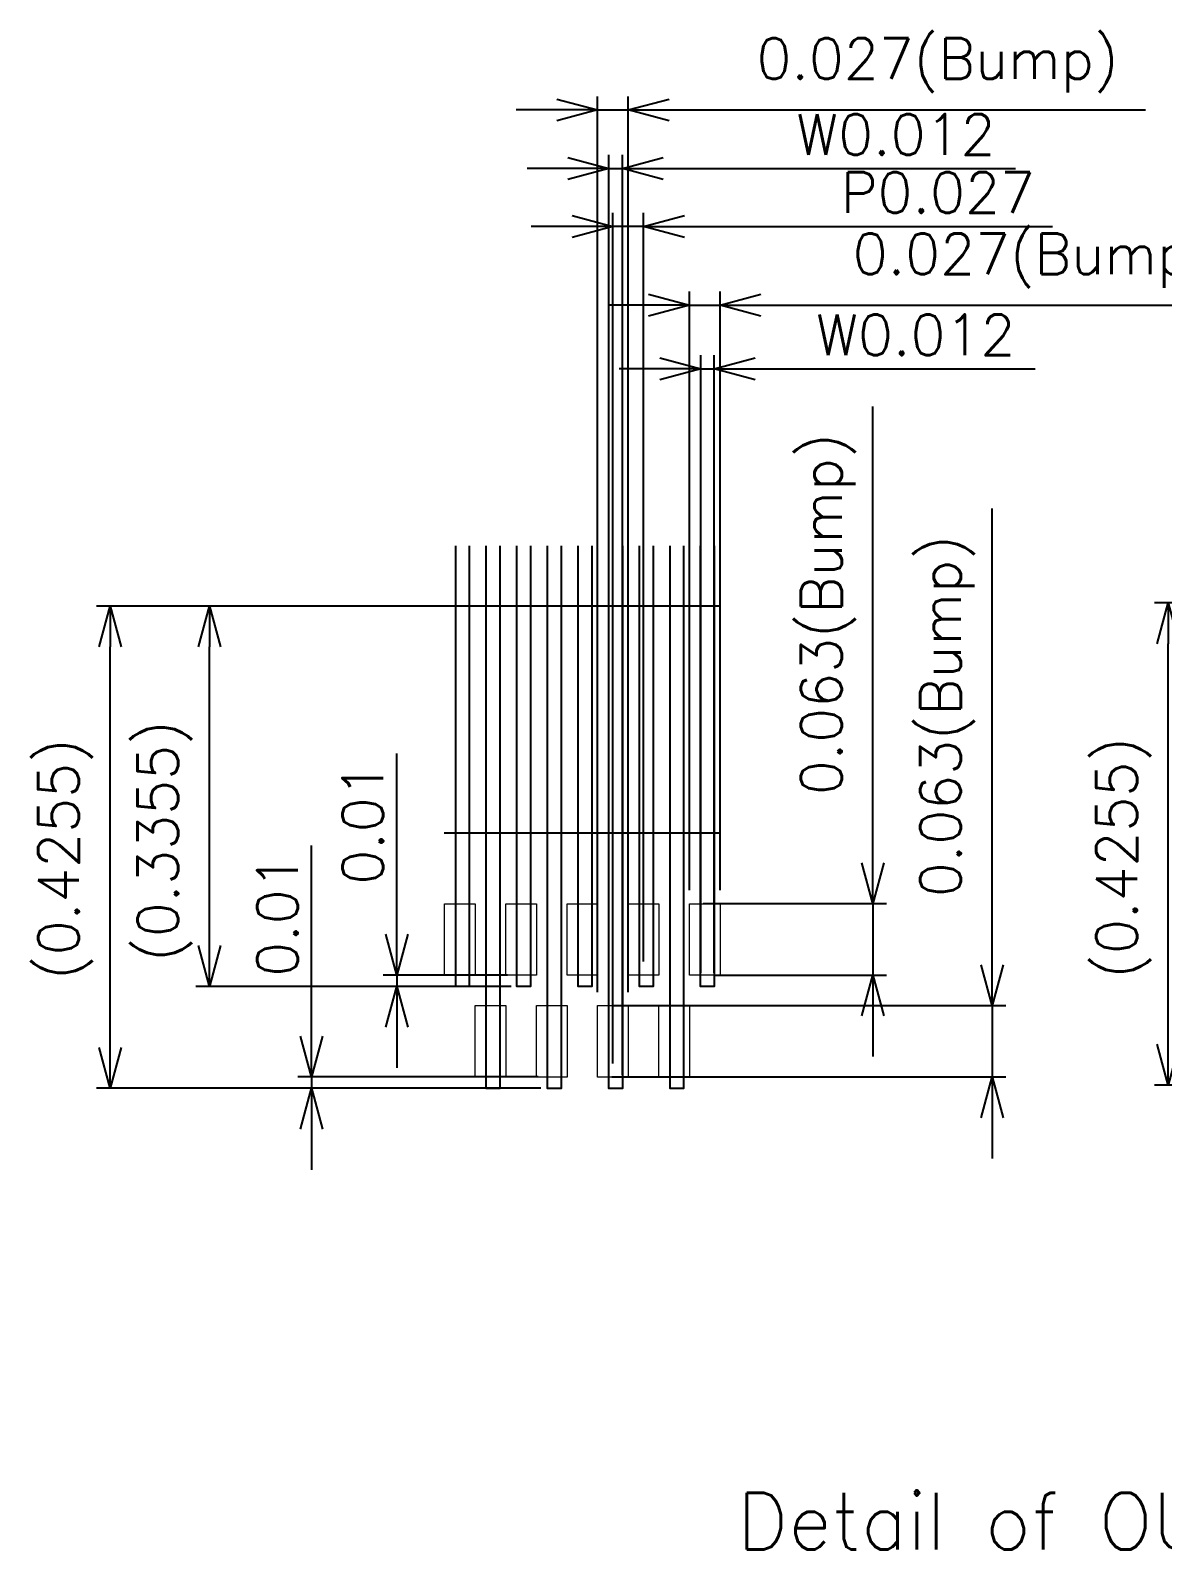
# Model space of a CAD drawing. Extents: x 10 to 206, y -65 to 73.
# Drawn here: x 120.61 to 130.59, y -30.12 to -16.72 of the extents above; entities that cross this region are included whole.
import ezdxf
from ezdxf.enums import TextEntityAlignment as Align

# ---------------------------------------------------------------- set-up
doc = ezdxf.new("R2010")
doc.units = 0
doc.header["$LTSCALE"] = 0.5
doc.layers.get('0').update_dxf_attribs({"lineweight": 13})
for name, color, linetype in [('01 Copper', 3, 'Continuous'), ('03 Solder resist', 6, 'Continuous'), ('04 Chip', 20, 'Continuous'), ('08 Dimension&pin assignment', 7, 'Continuous')]:
    doc.layers.add(name, color=color, linetype=linetype)
doc.layers.add('05 Bump', color=130, linetype='Continuous', lineweight=0)
doc.styles.add('MBC_Arial_Font', font='arial.ttf')
doc.styles.get("Standard").update_dxf_attribs({"font": 'romans.shx', "width": 0.75, "bigfont": 'AllInOneBig.shx'})
doc.styles.add('TEXT', font='romans.shx', dxfattribs={"bigfont": 'AllInOneBig.shx'})
doc.dimstyles.new('10WX5', dxfattribs={"dimscale": 0.2, "dimtxt": 1.8, "dimasz": 1.8, "dimexe": 0.6, "dimexo": 0.6, "dimgap": 0.6, "dimtad": 1, "dimdec": 3, "dimlfac": 0.1, "dimzin": 0, "dimdsep": 46, "dimtxsty": 'TEXT', "dimblk": 'OPEN30', "dimcen": 0, "dimclrd": 256, "dimclre": 256, "dimclrt": 256, "dimadec": 0, "dimazin": 0, "dimtfac": 1, "dimtdec": 3, "dimtmove": 0, "dimatfit": 3, "dimldrblk": 'OPEN30', "dimfxl": 0, "dimtolj": 1, "dimtzin": 0, "dimarcsym": 0})

# ---------------------------------------------------------------- blocks, each defined once
blk = doc.blocks.new('_OPEN30')
at = {"color": 0, "linetype": 'ByBlock'}
for p, q in [((-1, 0.268), (0, 0)), ((0, 0), (-1, -0.268)), ((0, 0), (-1, 0))]:
    blk.add_line(p, q, dxfattribs=at)
blk = doc.blocks.new('*D701')
at = {"layer": '08 Dimension&pin assignment', "lineweight": -2, "transparency": 16777216}
for p, q in [((125.745, -25.833), (125.745, -18.327)), ((126.015, -24.933), (126.015, -18.327)), ((125.385, -18.447), (125.025, -18.447)), ((126.015, -18.447), (125.745, -18.447)), ((126.375, -18.447), (129.623, -18.447))]:
    blk.add_line(p, q, dxfattribs=at)
at = {"layer": 'Defpoints', "color": 0, "transparency": 16777216}
for p in [(125.745, -18.447), (126.015, -25.053), (125.745, -25.953)]:
    blk.add_point(p, dxfattribs=at)
at = {"layer": '08 Dimension&pin assignment', "linetype": 'ByBlock', "lineweight": -2, "transparency": 16777216, "xscale": 0.36, "yscale": 0.36, "zscale": 0.36}
blk.add_blockref('_OPEN30', (125.745, -18.447), dxfattribs=at)
at = {"layer": '08 Dimension&pin assignment', "linetype": 'ByBlock', "lineweight": -2, "transparency": 16777216, "xscale": 0.36, "yscale": 0.36, "zscale": 0.36, "rotation": 180}
blk.add_blockref('_OPEN30', (126.015, -18.447), dxfattribs=at)
at = {"layer": '08 Dimension&pin assignment', "transparency": 16777216, "insert": (128.612, -18.147), "char_height": 0.36, "attachment_point": 5, "style": 'TEXT'}
blk.add_mtext('\\A1;P0.027', dxfattribs=at)
blk = doc.blocks.new('*U561')
at = {"color": 0}
blk.add_lwpolyline([(-0.0135, -0.0315), (0.0135, -0.0315), (0.0135, 0.0315), (-0.0135, 0.0315)], close=True, dxfattribs=at)
at = {"color": 0, "style": 'MBC_Arial_Font', "flags": 1}
for tag, p in [('COMMENT1', (0, 0.0023)), ('COMMENT2', (0, 0.0015)), ('COMMENT3', (0, 0.0007)), ('COMMENT4', (0, -0.0001)), ('PAD_NO', (0, 0.0031)), ('COMMENT5', (0, -0.0009)), ('COMMENT6', (0, -0.0018)), ('COMMENT7', (0, -0.0026)), ('COMMENT8', (0, -0.0034)), ('COMMENT9', (0, -0.0042))]:
    blk.add_attdef(tag, text='', height=0.000625, dxfattribs=at).set_placement(p, align=Align.MIDDLE_CENTER)
blk = doc.blocks.new('*U562')
at = {"color": 0}
blk.add_lwpolyline([(-0.0135, -0.0315), (0.0135, -0.0315), (0.0135, 0.0315), (-0.0135, 0.0315)], close=True, dxfattribs=at)
at = {"color": 0, "style": 'MBC_Arial_Font', "flags": 1}
for tag, p in [('COMMENT1', (0, 0.0023)), ('COMMENT2', (0, 0.0015)), ('COMMENT3', (0, 0.0007)), ('COMMENT4', (0, -0.0001)), ('PAD_NO', (0, 0.0031)), ('COMMENT5', (0, -0.0009)), ('COMMENT6', (0, -0.0018)), ('COMMENT7', (0, -0.0026)), ('COMMENT8', (0, -0.0034)), ('COMMENT9', (0, -0.0042))]:
    blk.add_attdef(tag, text='', height=0.000625, dxfattribs=at).set_placement(p, align=Align.MIDDLE_CENTER)
blk = doc.blocks.new('*U563')
at = {"color": 0}
blk.add_lwpolyline([(-0.0135, -0.0315), (0.0135, -0.0315), (0.0135, 0.0315), (-0.0135, 0.0315)], close=True, dxfattribs=at)
at = {"color": 0, "style": 'MBC_Arial_Font', "flags": 1}
for tag, p in [('COMMENT1', (0, 0.0023)), ('COMMENT2', (0, 0.0015)), ('COMMENT3', (0, 0.0007)), ('COMMENT4', (0, -0.0001)), ('PAD_NO', (0, 0.0031)), ('COMMENT5', (0, -0.0009)), ('COMMENT6', (0, -0.0018)), ('COMMENT7', (0, -0.0026)), ('COMMENT8', (0, -0.0034)), ('COMMENT9', (0, -0.0042))]:
    blk.add_attdef(tag, text='', height=0.000625, dxfattribs=at).set_placement(p, align=Align.MIDDLE_CENTER)
blk = doc.blocks.new('*U564')
at = {"color": 0}
blk.add_lwpolyline([(-0.0135, -0.0315), (0.0135, -0.0315), (0.0135, 0.0315), (-0.0135, 0.0315)], close=True, dxfattribs=at)
at = {"color": 0, "style": 'MBC_Arial_Font', "flags": 1}
for tag, p in [('COMMENT1', (0, 0.0023)), ('COMMENT2', (0, 0.0015)), ('COMMENT3', (0, 0.0007)), ('COMMENT4', (0, -0.0001)), ('PAD_NO', (0, 0.0031)), ('COMMENT5', (0, -0.0009)), ('COMMENT6', (0, -0.0018)), ('COMMENT7', (0, -0.0026)), ('COMMENT8', (0, -0.0034)), ('COMMENT9', (0, -0.0042))]:
    blk.add_attdef(tag, text='', height=0.000625, dxfattribs=at).set_placement(p, align=Align.MIDDLE_CENTER)
blk = doc.blocks.new('*U565')
at = {"color": 0}
blk.add_lwpolyline([(-0.0135, -0.0315), (0.0135, -0.0315), (0.0135, 0.0315), (-0.0135, 0.0315)], close=True, dxfattribs=at)
at = {"color": 0, "style": 'MBC_Arial_Font', "flags": 1}
for tag, p in [('COMMENT1', (0, 0.0023)), ('COMMENT2', (0, 0.0015)), ('COMMENT3', (0, 0.0007)), ('COMMENT4', (0, -0.0001)), ('PAD_NO', (0, 0.0031)), ('COMMENT5', (0, -0.0009)), ('COMMENT6', (0, -0.0018)), ('COMMENT7', (0, -0.0026)), ('COMMENT8', (0, -0.0034)), ('COMMENT9', (0, -0.0042))]:
    blk.add_attdef(tag, text='', height=0.000625, dxfattribs=at).set_placement(p, align=Align.MIDDLE_CENTER)
blk = doc.blocks.new('*U566')
at = {"color": 0}
blk.add_lwpolyline([(-0.0135, -0.0315), (0.0135, -0.0315), (0.0135, 0.0315), (-0.0135, 0.0315)], close=True, dxfattribs=at)
at = {"color": 0, "style": 'MBC_Arial_Font', "flags": 1}
for tag, p in [('COMMENT1', (0, 0.0023)), ('COMMENT2', (0, 0.0015)), ('COMMENT3', (0, 0.0007)), ('COMMENT4', (0, -0.0001)), ('PAD_NO', (0, 0.0031)), ('COMMENT5', (0, -0.0009)), ('COMMENT6', (0, -0.0018)), ('COMMENT7', (0, -0.0026)), ('COMMENT8', (0, -0.0034)), ('COMMENT9', (0, -0.0042))]:
    blk.add_attdef(tag, text='', height=0.000625, dxfattribs=at).set_placement(p, align=Align.MIDDLE_CENTER)
blk = doc.blocks.new('*U567')
at = {"color": 0}
blk.add_lwpolyline([(-0.0135, -0.0315), (0.0135, -0.0315), (0.0135, 0.0315), (-0.0135, 0.0315)], close=True, dxfattribs=at)
at = {"color": 0, "style": 'MBC_Arial_Font', "flags": 1}
for tag, p in [('COMMENT1', (0, 0.0023)), ('COMMENT2', (0, 0.0015)), ('COMMENT3', (0, 0.0007)), ('COMMENT4', (0, -0.0001)), ('PAD_NO', (0, 0.0031)), ('COMMENT5', (0, -0.0009)), ('COMMENT6', (0, -0.0018)), ('COMMENT7', (0, -0.0026)), ('COMMENT8', (0, -0.0034)), ('COMMENT9', (0, -0.0042))]:
    blk.add_attdef(tag, text='', height=0.000625, dxfattribs=at).set_placement(p, align=Align.MIDDLE_CENTER)
blk = doc.blocks.new('*U568')
at = {"color": 0}
blk.add_lwpolyline([(-0.0135, -0.0315), (0.0135, -0.0315), (0.0135, 0.0315), (-0.0135, 0.0315)], close=True, dxfattribs=at)
at = {"color": 0, "style": 'MBC_Arial_Font', "flags": 1}
for tag, p in [('COMMENT1', (0, 0.0023)), ('COMMENT2', (0, 0.0015)), ('COMMENT3', (0, 0.0007)), ('COMMENT4', (0, -0.0001)), ('PAD_NO', (0, 0.0031)), ('COMMENT5', (0, -0.0009)), ('COMMENT6', (0, -0.0018)), ('COMMENT7', (0, -0.0026)), ('COMMENT8', (0, -0.0034)), ('COMMENT9', (0, -0.0042))]:
    blk.add_attdef(tag, text='', height=0.000625, dxfattribs=at).set_placement(p, align=Align.MIDDLE_CENTER)
blk = doc.blocks.new('*U569')
at = {"color": 0}
blk.add_lwpolyline([(-0.0135, -0.0315), (0.0135, -0.0315), (0.0135, 0.0315), (-0.0135, 0.0315)], close=True, dxfattribs=at)
at = {"color": 0, "style": 'MBC_Arial_Font', "flags": 1}
for tag, p in [('COMMENT1', (0, 0.0023)), ('COMMENT2', (0, 0.0015)), ('COMMENT3', (0, 0.0007)), ('COMMENT4', (0, -0.0001)), ('PAD_NO', (0, 0.0031)), ('COMMENT5', (0, -0.0009)), ('COMMENT6', (0, -0.0018)), ('COMMENT7', (0, -0.0026)), ('COMMENT8', (0, -0.0034)), ('COMMENT9', (0, -0.0042))]:
    blk.add_attdef(tag, text='', height=0.000625, dxfattribs=at).set_placement(p, align=Align.MIDDLE_CENTER)
blk = doc.blocks.new('*D702')
at = {"layer": '08 Dimension&pin assignment', "lineweight": -2, "transparency": 16777216}
for p, q in [((126.42, -24.303), (126.42, -19.022)), ((126.69, -24.303), (126.69, -19.022)), ((126.06, -19.142), (125.7, -19.142)), ((126.42, -19.142), (126.69, -19.142)), ((127.05, -19.142), (131.292, -19.142))]:
    blk.add_line(p, q, dxfattribs=at)
at = {"layer": 'Defpoints', "color": 0, "transparency": 16777216}
for p in [(126.69, -19.142), (126.42, -24.423), (126.69, -24.423)]:
    blk.add_point(p, dxfattribs=at)
at = {"layer": '08 Dimension&pin assignment', "linetype": 'ByBlock', "lineweight": -2, "transparency": 16777216, "xscale": 0.36, "yscale": 0.36, "zscale": 0.36}
blk.add_blockref('_OPEN30', (126.42, -19.142), dxfattribs=at)
at = {"layer": '08 Dimension&pin assignment', "linetype": 'ByBlock', "lineweight": -2, "transparency": 16777216, "xscale": 0.36, "yscale": 0.36, "zscale": 0.36, "rotation": 180}
blk.add_blockref('_OPEN30', (126.69, -19.142), dxfattribs=at)
at = {"layer": '08 Dimension&pin assignment', "transparency": 16777216, "insert": (129.457, -18.748), "char_height": 0.36, "attachment_point": 5, "style": 'TEXT'}
blk.add_mtext('\\A1;0.027(Bump)', dxfattribs=at)
blk = doc.blocks.new('*D703')
at = {"layer": '08 Dimension&pin assignment', "lineweight": -2, "transparency": 16777216}
for p, q in [((125.25, -17.419), (124.89, -17.419)), ((125.61, -25.203), (125.61, -17.299)), ((125.61, -17.419), (125.88, -17.419)), ((125.88, -25.203), (125.88, -17.299)), ((126.24, -17.419), (130.443, -17.419))]:
    blk.add_line(p, q, dxfattribs=at)
at = {"layer": 'Defpoints', "color": 0, "transparency": 16777216}
for p in [(125.88, -17.419), (125.61, -25.323), (125.88, -25.323)]:
    blk.add_point(p, dxfattribs=at)
at = {"layer": '08 Dimension&pin assignment', "linetype": 'ByBlock', "lineweight": -2, "transparency": 16777216, "xscale": 0.36, "yscale": 0.36, "zscale": 0.36}
blk.add_blockref('_OPEN30', (125.61, -17.419), dxfattribs=at)
at = {"layer": '08 Dimension&pin assignment', "linetype": 'ByBlock', "lineweight": -2, "transparency": 16777216, "xscale": 0.36, "yscale": 0.36, "zscale": 0.36, "rotation": 180}
blk.add_blockref('_OPEN30', (125.88, -17.419), dxfattribs=at)
at = {"layer": '08 Dimension&pin assignment', "transparency": 16777216, "insert": (128.608, -17.025), "char_height": 0.36, "attachment_point": 5, "style": 'TEXT'}
blk.add_mtext('\\A1;0.027(Bump)', dxfattribs=at)
blk = doc.blocks.new('*D704')
at = {"layer": '08 Dimension&pin assignment', "lineweight": -2, "transparency": 16777216}
for p, q in [((126.159, -19.703), (125.799, -19.703)), ((126.519, -25.033), (126.519, -19.583)), ((126.519, -19.703), (126.639, -19.703)), ((126.639, -25.033), (126.639, -19.583)), ((126.999, -19.703), (129.47, -19.703))]:
    blk.add_line(p, q, dxfattribs=at)
at = {"layer": 'Defpoints', "color": 0, "transparency": 16777216}
for p in [(126.639, -19.703), (126.519, -25.153), (126.639, -25.153)]:
    blk.add_point(p, dxfattribs=at)
at = {"layer": '08 Dimension&pin assignment', "linetype": 'ByBlock', "lineweight": -2, "transparency": 16777216, "xscale": 0.36, "yscale": 0.36, "zscale": 0.36}
blk.add_blockref('_OPEN30', (126.519, -19.703), dxfattribs=at)
at = {"layer": '08 Dimension&pin assignment', "linetype": 'ByBlock', "lineweight": -2, "transparency": 16777216, "xscale": 0.36, "yscale": 0.36, "zscale": 0.36, "rotation": 180}
blk.add_blockref('_OPEN30', (126.639, -19.703), dxfattribs=at)
at = {"layer": '08 Dimension&pin assignment', "transparency": 16777216, "insert": (128.416, -19.403), "char_height": 0.36, "attachment_point": 5, "style": 'TEXT'}
blk.add_mtext('\\A1;W0.012', dxfattribs=at)
blk = doc.blocks.new('*D705')
at = {"layer": '08 Dimension&pin assignment', "lineweight": -2, "transparency": 16777216}
for p, q in [((125.708, -25.933), (125.708, -17.815)), ((125.828, -25.933), (125.828, -17.815)), ((125.348, -17.935), (124.988, -17.935)), ((125.708, -17.935), (125.828, -17.935)), ((126.188, -17.935), (129.295, -17.935))]:
    blk.add_line(p, q, dxfattribs=at)
at = {"layer": 'Defpoints', "color": 0, "transparency": 16777216}
for p in [(125.828, -17.935), (125.708, -26.053), (125.828, -26.053)]:
    blk.add_point(p, dxfattribs=at)
at = {"layer": '08 Dimension&pin assignment', "linetype": 'ByBlock', "lineweight": -2, "transparency": 16777216, "xscale": 0.36, "yscale": 0.36, "zscale": 0.36}
blk.add_blockref('_OPEN30', (125.708, -17.935), dxfattribs=at)
at = {"layer": '08 Dimension&pin assignment', "linetype": 'ByBlock', "lineweight": -2, "transparency": 16777216, "xscale": 0.36, "yscale": 0.36, "zscale": 0.36, "rotation": 180}
blk.add_blockref('_OPEN30', (125.828, -17.935), dxfattribs=at)
at = {"layer": '08 Dimension&pin assignment', "transparency": 16777216, "insert": (128.241, -17.635), "char_height": 0.36, "attachment_point": 5, "style": 'TEXT'}
blk.add_mtext('\\A1;W0.012', dxfattribs=at)
blk = doc.blocks.new('*D706')
at = {"layer": '08 Dimension&pin assignment', "lineweight": -2, "transparency": 16777216}
for p, q in [((124.628, -21.798), (122.065, -21.798)), ((122.185, -24.793), (122.185, -22.158)), ((124.838, -25.153), (122.065, -25.153))]:
    blk.add_line(p, q, dxfattribs=at)
at = {"layer": 'Defpoints', "color": 0, "transparency": 16777216}
for p in [(122.185, -21.798), (124.748, -21.798), (124.958, -25.153)]:
    blk.add_point(p, dxfattribs=at)
at = {"layer": '08 Dimension&pin assignment', "linetype": 'ByBlock', "lineweight": -2, "transparency": 16777216, "xscale": 0.36, "yscale": 0.36, "zscale": 0.36}
for p, rotation in [((122.185, -21.798), 90), ((122.185, -25.153), 270)]:
    blk.add_blockref('_OPEN30', p, dxfattribs=dict(at, rotation=rotation))
at = {"layer": '08 Dimension&pin assignment', "transparency": 16777216, "insert": (121.79, -23.871), "char_height": 0.36, "attachment_point": 5, "rotation": 90, "style": 'TEXT'}
blk.add_mtext('\\A1;(0.3355)', dxfattribs=at)
blk = doc.blocks.new('*D707')
at = {"layer": '08 Dimension&pin assignment', "lineweight": -2, "transparency": 16777216}
for p, q in [((124.627, -21.798), (121.189, -21.798)), ((121.309, -25.693), (121.309, -22.158)), ((124.568, -26.053), (121.189, -26.053))]:
    blk.add_line(p, q, dxfattribs=at)
at = {"layer": 'Defpoints', "color": 0, "transparency": 16777216}
for p in [(121.309, -21.798), (124.747, -21.798), (124.688, -26.053)]:
    blk.add_point(p, dxfattribs=at)
at = {"layer": '08 Dimension&pin assignment', "linetype": 'ByBlock', "lineweight": -2, "transparency": 16777216, "xscale": 0.36, "yscale": 0.36, "zscale": 0.36}
for p, rotation in [((121.309, -21.798), 90), ((121.309, -26.053), 270)]:
    blk.add_blockref('_OPEN30', p, dxfattribs=dict(at, rotation=rotation))
at = {"layer": '08 Dimension&pin assignment', "transparency": 16777216, "insert": (120.914, -24.03), "char_height": 0.36, "attachment_point": 5, "rotation": 90, "style": 'TEXT'}
blk.add_mtext('\\A1;(0.4255)', dxfattribs=at)
blk = doc.blocks.new('*D708')
at = {"layer": '08 Dimension&pin assignment', "lineweight": -2, "transparency": 16777216}
for p, q in [((123.085, -25.593), (123.085, -23.911)), ((125.085, -25.953), (122.965, -25.953)), ((123.085, -25.953), (123.085, -26.053)), ((125.108, -26.053), (122.965, -26.053)), ((123.085, -26.413), (123.085, -26.773))]:
    blk.add_line(p, q, dxfattribs=at)
at = {"layer": 'Defpoints', "color": 0, "transparency": 16777216}
for p in [(125.205, -25.953), (123.085, -26.053), (125.228, -26.053)]:
    blk.add_point(p, dxfattribs=at)
at = {"layer": '08 Dimension&pin assignment', "linetype": 'ByBlock', "lineweight": -2, "transparency": 16777216, "xscale": 0.36, "yscale": 0.36, "zscale": 0.36}
for p, rotation in [((123.085, -25.953), 270), ((123.085, -26.053), 90)]:
    blk.add_blockref('_OPEN30', p, dxfattribs=dict(at, rotation=rotation))
at = {"layer": '08 Dimension&pin assignment', "transparency": 16777216, "insert": (122.785, -24.529), "char_height": 0.36, "attachment_point": 5, "rotation": 90, "style": 'TEXT'}
blk.add_mtext('\\A1;0.01', dxfattribs=at)
blk = doc.blocks.new('*D709')
at = {"layer": '08 Dimension&pin assignment', "lineweight": -2, "transparency": 16777216}
for p, q in [((123.838, -24.693), (123.838, -23.099)), ((124.815, -25.053), (123.718, -25.053)), ((123.838, -25.053), (123.838, -25.153)), ((124.848, -25.153), (123.718, -25.153)), ((123.838, -25.513), (123.838, -25.873))]:
    blk.add_line(p, q, dxfattribs=at)
at = {"layer": 'Defpoints', "color": 0, "transparency": 16777216}
for p in [(124.935, -25.053), (123.838, -25.153), (124.968, -25.153)]:
    blk.add_point(p, dxfattribs=at)
at = {"layer": '08 Dimension&pin assignment', "linetype": 'ByBlock', "lineweight": -2, "transparency": 16777216, "xscale": 0.36, "yscale": 0.36, "zscale": 0.36}
for p, rotation in [((123.838, -25.053), 270), ((123.838, -25.153), 90)]:
    blk.add_blockref('_OPEN30', p, dxfattribs=dict(at, rotation=rotation))
at = {"layer": '08 Dimension&pin assignment', "transparency": 16777216, "insert": (123.538, -23.716), "char_height": 0.36, "attachment_point": 5, "rotation": 90, "style": 'TEXT'}
blk.add_mtext('\\A1;0.01', dxfattribs=at)
blk = doc.blocks.new('*D710')
at = {"layer": '08 Dimension&pin assignment', "lineweight": -2, "transparency": 16777216}
for p, q in [((128.038, -24.063), (128.038, -20.035)), ((126.54, -24.423), (128.158, -24.423)), ((128.038, -24.423), (128.038, -25.053)), ((126.639, -25.053), (128.158, -25.053)), ((128.038, -25.413), (128.038, -25.773))]:
    blk.add_line(p, q, dxfattribs=at)
at = {"layer": 'Defpoints', "color": 0, "transparency": 16777216}
for p in [(126.42, -24.423), (126.519, -25.053), (128.038, -25.053)]:
    blk.add_point(p, dxfattribs=at)
at = {"layer": '08 Dimension&pin assignment', "linetype": 'ByBlock', "lineweight": -2, "transparency": 16777216, "xscale": 0.36, "yscale": 0.36, "zscale": 0.36}
for p, rotation in [((128.038, -24.423), 270), ((128.038, -25.053), 90)]:
    blk.add_blockref('_OPEN30', p, dxfattribs=dict(at, rotation=rotation))
at = {"layer": '08 Dimension&pin assignment', "transparency": 16777216, "insert": (127.644, -21.869), "char_height": 0.36, "attachment_point": 5, "rotation": 90, "style": 'TEXT'}
blk.add_mtext('\\A1;0.063(Bump)', dxfattribs=at)
blk = doc.blocks.new('*D711')
at = {"layer": '08 Dimension&pin assignment', "lineweight": -2, "transparency": 16777216}
for p, q in [((129.09, -24.963), (129.09, -20.935)), ((125.736, -25.323), (129.21, -25.323)), ((129.09, -25.323), (129.09, -25.953)), ((125.736, -25.953), (129.21, -25.953)), ((129.09, -26.313), (129.09, -26.673))]:
    blk.add_line(p, q, dxfattribs=at)
at = {"layer": 'Defpoints', "color": 0, "transparency": 16777216}
for p in [(125.616, -25.323), (125.616, -25.953), (129.09, -25.953)]:
    blk.add_point(p, dxfattribs=at)
at = {"layer": '08 Dimension&pin assignment', "linetype": 'ByBlock', "lineweight": -2, "transparency": 16777216, "xscale": 0.36, "yscale": 0.36, "zscale": 0.36}
for p, rotation in [((129.09, -25.323), 270), ((129.09, -25.953), 90)]:
    blk.add_blockref('_OPEN30', p, dxfattribs=dict(at, rotation=rotation))
at = {"layer": '08 Dimension&pin assignment', "transparency": 16777216, "insert": (128.695, -22.769), "char_height": 0.36, "attachment_point": 5, "rotation": 90, "style": 'TEXT'}
blk.add_mtext('\\A1;0.063(Bump)', dxfattribs=at)
blk = doc.blocks.new('*D726')
at = {"layer": '08 Dimension&pin assignment', "lineweight": -2, "transparency": 16777216}
for p, q in [((135.356, -21.769), (130.523, -21.769)), ((130.643, -25.664), (130.643, -22.129)), ((134.501, -26.024), (130.523, -26.024))]:
    blk.add_line(p, q, dxfattribs=at)
at = {"layer": 'Defpoints', "color": 0, "transparency": 16777216}
for p in [(130.643, -21.769), (135.476, -21.769), (134.621, -26.024)]:
    blk.add_point(p, dxfattribs=at)
at = {"layer": '08 Dimension&pin assignment', "linetype": 'ByBlock', "lineweight": -2, "transparency": 16777216, "xscale": 0.36, "yscale": 0.36, "zscale": 0.36}
for p, rotation in [((130.643, -21.769), 90), ((130.643, -26.024), 270)]:
    blk.add_blockref('_OPEN30', p, dxfattribs=dict(at, rotation=rotation))
at = {"layer": '08 Dimension&pin assignment', "transparency": 16777216, "insert": (130.249, -24.019), "char_height": 0.36, "attachment_point": 5, "rotation": 90, "style": 'TEXT'}
blk.add_mtext('\\A1;(0.4255)', dxfattribs=at)

msp = doc.modelspace()

# ---------------------------------------------------------------- linework, layer by layer
at = {"layer": '01 Copper'}
for points in [[(124.47754489, -21.26423444), (124.47754489, -25.15341799), (124.35754489, -25.15341799), (124.35754489, -21.26423444)], [(124.74770689, -21.26423444), (124.74770689, -26.05341799), (124.62770689, -26.05341799), (124.62770689, -21.26423444)], [(125.01786889, -21.26423444), (125.01786889, -25.15341799), (124.89786889, -25.15341799), (124.89786889, -21.26423444)], [(125.28803089, -21.26423444), (125.28803089, -26.05341799), (125.16803089, -26.05341799), (125.16803089, -21.26423444)], [(125.55819289, -21.26423444), (125.55819289, -25.15341799), (125.43819289, -25.15341799), (125.43819289, -21.26423444)], [(125.82835489, -21.26423444), (125.82835489, -26.05341799), (125.70835489, -26.05341799), (125.70835489, -21.26423444)], [(126.09851689, -21.26423444), (126.09851689, -25.15341799), (125.97851689, -25.15341799), (125.97851689, -21.26423444)], [(126.36867889, -21.26423444), (126.36867889, -26.05341799), (126.24867889, -26.05341799), (126.24867889, -21.26423444)], [(126.63884089, -21.26423444), (126.63884089, -25.15341799), (126.51884089, -25.15341799), (126.51884089, -21.26423444)]]:
    msp.add_lwpolyline(points, dxfattribs=at)
at = {"layer": '03 Solder resist'}
msp.add_lwpolyline([(126.69492153, -21.79841799), (124.25715823, -21.79841799)], dxfattribs=at)
at = {"layer": '04 Chip'}
msp.add_lwpolyline([(124.25715823, -23.79841799), (126.69492153, -23.79841799)], dxfattribs=at)

# ---------------------------------------------------------------- block references
at = {"layer": '05 Bump', "xscale": -10, "yscale": 10, "zscale": 10}
for name, p in [('*U561', (124.39475689, -24.73841799)), ('*U563', (124.93475689, -24.73841799)), ('*U565', (125.47475689, -24.73841799)), ('*U567', (126.01475689, -24.73841799)), ('*U569', (126.55475689, -24.73841799)), ('*U562', (124.66475689, -25.63841799)), ('*U564', (125.20475689, -25.63841799)), ('*U566', (125.74475689, -25.63841799)), ('*U568', (126.28475689, -25.63841799))]:
    msp.add_blockref(name, p, dxfattribs=at)

# ---------------------------------------------------------------- texts
at = {"layer": '08 Dimension&pin assignment'}
msp.add_text('Detail of OUTPUT Inner Lead', height=0.5, dxfattribs=at).set_placement((126.84007217, -30.12390415))

# ---------------------------------------------------------------- dimensions: what is measured, and where the dimension line sits
for base, p1, p2, text, picture, middle in [((125.87975689, -17.41932559), (125.60975689, -25.32341799), (125.87975689, -25.32341799), '<>(Bump)', '*D703', (128.60834614, -17.41932559)), ((125.82835489, -17.93481225), (125.70835489, -26.05341799), (125.82835489, -26.05341799), 'W<>', '*D705', (128.24054123, -17.93481225)), ((125.74475689, -18.4473842), (126.01475689, -25.05341799), (125.74475689, -25.95341799), 'P<>', '*D701', (128.61189974, -18.4473842)), ((126.68975689, -19.14221683), (126.41975689, -24.42341799), (126.68975689, -24.42341799), '<>(Bump)', '*D702', (129.45745294, -19.14221683)), ((126.63884089, -19.70313708), (126.51884089, -25.15341799), (126.63884089, -25.15341799), 'W<>', '*D704', (128.41558637, -19.70313708))]:
    dim = msp.add_linear_dim(base=base, p1=p1, p2=p2, text=text, dimstyle='10WX5', override={"dimdec": 8, "dimzin": 8, "dimtxsty": 'TEXT', "dimldrblk": 'OPEN30'}, dxfattribs=at)
    dim.commit()
    dim.dimension.update_dxf_attribs({"geometry": picture, "text_midpoint": middle, "dimtype": 160})
for base, p1, p2, text, picture, middle in [((128.03810592, -25.05341799), (126.41975689, -24.42341799), (126.51884089, -25.05341799), '<>(Bump)', '*D710', (128.03810592, -21.86913228)), ((129.08951764, -25.95341799), (125.61559489, -25.32341799), (125.61559489, -25.95341799), '<>(Bump)', '*D711', (129.08951764, -22.76913228)), ((121.30858416, -21.79841799), (124.68770689, -26.05341799), (124.74690087, -21.79841799), '(<>)', '*D707', (121.30858416, -24.02959327)), ((122.18476059, -21.79841799), (124.95786889, -25.15341799), (124.74770689, -21.79841799), '(<>)', '*D706', (122.18476059, -23.87139475)), ((130.64318003, -21.768993), (134.62123999, -26.023993), (135.47583897, -21.768993), '(<>)', '*D726', (130.64318003, -24.01871617))]:
    dim = msp.add_linear_dim(base=base, p1=p1, p2=p2, angle=90, text=text, dimstyle='10WX5', override={"dimdec": 8, "dimzin": 8, "dimtxsty": 'TEXT', "dimldrblk": 'OPEN30'}, dxfattribs=at)
    dim.commit()
    dim.dimension.update_dxf_attribs({"geometry": picture, "text_midpoint": middle, "dimtype": 160})
for base, p1, p2, picture, middle in [((123.83777676, -25.15341799), (124.93475689, -25.05341799), (124.96751689, -25.15341799), '*D709', (123.83777676, -23.71627514)), ((123.08527526, -26.05341799), (125.20475689, -25.95341799), (125.22803089, -26.05341799), '*D708', (123.08527526, -24.52852707))]:
    dim = msp.add_linear_dim(base=base, p1=p1, p2=p2, angle=90, dimstyle='10WX5', override={"dimdec": 8, "dimzin": 8, "dimtxsty": 'TEXT', "dimldrblk": 'OPEN30'}, dxfattribs=at)
    dim.commit()
    dim.dimension.update_dxf_attribs({"geometry": picture, "text_midpoint": middle, "dimtype": 160})

doc.saveas('drawing.dxf')
